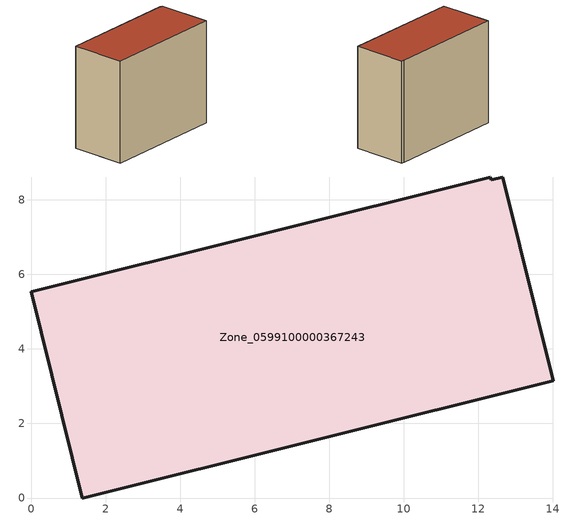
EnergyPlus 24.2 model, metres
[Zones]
Zone_0599100000367243
 floor ground (C_G): 12.65,8.61 14.01,3.15 1.38,0 0,5.53 12.32,8.6 12.35,8.54 z0
 wall outside (C_F): 1.38,0 14.01,3.15 12.65,8.61 12.35,8.54 12.32,8.6 0,5.53 1.38,0 z0:10.87
 roof outside (C_R): 14.01,3.15 12.65,8.61 12.35,8.54 12.32,8.6 0,5.53 1.38,0 z10.87
[BUILDING]
Pand.0599100000367243: North Axis=0; Terrain=City; Loads Convergence Tolerance Value=0.04; Temperature Convergence Tolerance Value=0.4; Solar Distribution=FullExterior; Maximum Number of Warmup Days=25; Minimum Number of Warmup Days=1
[Site:Location]
Rotterdam.The.Hague.AP_ZH_NLD Design_Conditions: Latitude=51.96; Longitude=4.45; Time Zone=1; Elevation=-4.5
[SITE:GROUNDTEMPERATURE:BUILDINGSURFACE]
18, 18, 18, 18, 18, 18, 18, 18, 18, 18, 18, 18
[MATERIAL] Thermal Absorptance=0.9; Solar Absorptance=0.7; Visible Absorptance=0.7
Name | Roughness | Thickness | Conductivity | Density | Specific Heat
G.TC.1992-2005 | MediumSmooth | 0.15 | 0.06 | 540 | 1210
F.TC.1992-2005 | Rough | 0.3 | 0.12 | 1920 | 840
R.TC.1992-2005 | MediumRough | 0.2 | 0.08 | 1500 | 1000
[CONSTRUCTION]
C_G: G.TC.1992-2005
C_F: F.TC.1992-2005
C_R: R.TC.1992-2005
[ZONE]
Zone_0599100000367243: Type=1; Multiplier=1; Ceiling Height=Autocalculate; Volume=Autocalculate; Floor Area=autocalculate; Part of Total Floor Area=Yes
[ZONEINFILTRATION:DESIGNFLOWRATE]
Infil_Zone_0599100000367243: Zone or ZoneList or Space or SpaceList=Zone_0599100000367243; Schedule=AlwaysOn; Design Flow Rate Calculation Method=Flow/Area; Flow Rate per Floor Area=0.0015; Constant Term Coefficient=1; Temperature Term Coefficient=0; Velocity Term Coefficient=0; Velocity Squared Term Coefficient=0
[HVACTEMPLATE:ZONE:IDEALLOADSAIRSYSTEM]
Zone_0599100000367243: Maximum Heating Supply Air Temperature=50; Minimum Cooling Supply Air Temperature=13; Maximum Heating Supply Air Humidity Ratio=0.0156; Minimum Cooling Supply Air Humidity Ratio=0.0077; Heating Limit=NoLimit; Cooling Limit=NoLimit; Dehumidification Control Type=ConstantSensibleHeatRatio; Cooling Sensible Heat Ratio=0.7; Dehumidification Setpoint=60; Humidification Control Type=None; Humidification Setpoint=30; Outdoor Air Method=None; Outdoor Air Flow Rate per Person=0.00944; Outdoor Air Flow Rate per Zone Floor Area=0; Outdoor Air Flow Rate per Zone=0; Demand Controlled Ventilation Type=None; Outdoor Air Economizer Type=NoEconomizer; Heat Recovery Type=None; Sensible Heat Recovery Effectiveness=0.7; Latent Heat Recovery Effectiveness=0.65
[ZONECONTROL:THERMOSTAT]
ThermostatControl_Zone_0599100000367243: Zone or ZoneList=Zone_0599100000367243; Control Type Schedule=DualSetpointControlType; Control 1=Thermostat_Zone_0599100000367243; Temperature Difference Between Cutout And Setpoint=0
[THERMOSTATSETPOINT:DUALSETPOINT]
Thermostat_Zone_0599100000367243: Heating Setpoint Temperature Schedule=HeatingSetpoint_Zone_0599100000367243; Cooling Setpoint Temperature Schedule=CoolingSetpoint_Zone_0599100000367243
[SCHEDULE:COMPACT]
HeatingSetpoint_Zone_0599100000367243: Through: 12/31, For: AllDays, Until: 24:00, 21
CoolingSetpoint_Zone_0599100000367243: Through: 12/31, For: AllDays, Until: 24:00, 24
DualSetpointControlType: Through: 12/31, For: AllDays, Until: 24:00, 4
AlwaysOn: Through: 12/31, For: AllDays, Until: 24:00, 1
